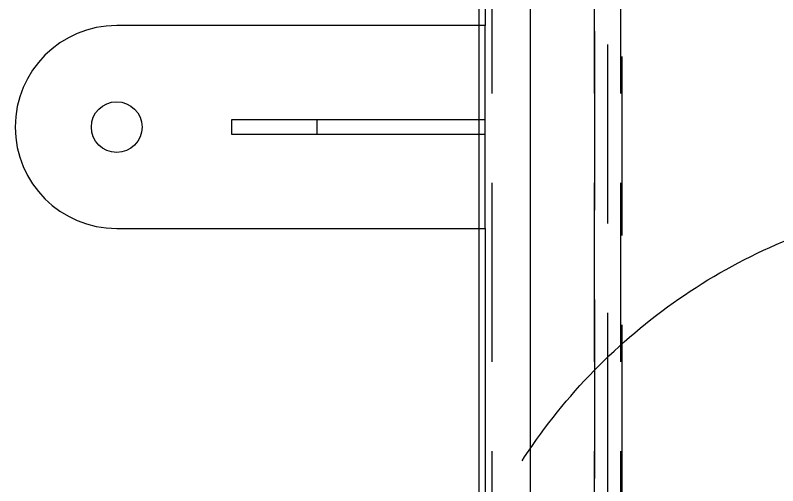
# Model space of a CAD drawing. Header units: metres. Extents: x 0 to 21025, y 0 to 14850.
# Drawn here: x 5416 to 5754.5, y 11763.1 to 11971.9 of the extents above; entities that cross this region are included whole.
import ezdxf

# ---------------------------------------------------------------- set-up
doc = ezdxf.new("R2010")
doc.units = ezdxf.units.M
doc.header["$LTSCALE"] = 25
doc.linetypes.add('HIDDEN2', pattern=[4.7625, 3.175, -1.5875])
doc.linetypes.add('PHANTOM', pattern=[63.5, 31.75, -6.35, 6.35, -6.35, 6.35, -6.35])
for name, color, linetype in [('SDM', 7, 'Continuous'), ('SL1', 8, 'Continuous'), ('SRE', 2, 'PHANTOM'), ('ST1', 7, 'HIDDEN2')]:
    doc.layers.add(name, color=color, linetype=linetype)

msp = doc.modelspace()

# ---------------------------------------------------------------- linework, layer by layer
at = {"layer": 'SDM'}
msp.add_open_spline([(6342.947, 12072.612), (6370.824, 12008.185), (6425.575, 11881.645), (6279.451, 11724.919), (6391.933, 11517.786), (6497.779, 11315.531), (6429.256, 11042.781), (6228.992, 10945.994), (6179.445, 10677.114), (6234.975, 10423.292), (5819.763, 10452.944), (5801.829, 10254.069), (5679.278, 10281.17), (5624.517, 10310.822), (5624.517, 10310.822), (5624.517, 10310.822), (5624.517, 10310.822)], degree=3, knots=[0, 0, 0, 0, 194.8016966, 382.6043688, 521.2440901, 840.4428545, 1067.4873269, 1275.0095041, 1433.7150345, 1897.5843438, 2137.4878666, 2259.0892989, 2419.6491899, 2419.6491899, 2419.6491899, 2419.6492144, 2419.6492144, 2419.6492144, 2419.6492144], dxfattribs=at)
at = {"layer": 'SL1'}
for p, q in [((5644.517, 12072.612), (5644.517, 10300.935)), ((5621.777, 12009.608), (5621.777, 11967.313)), ((5624.517, 12009.112), (5624.517, 11967.313)), ((5624.517, 11967.313), (5461.017, 11967.313)), ((5621.777, 11967.313), (5621.777, 11877.262)), ((5624.517, 11925.437), (5624.517, 11967.313)), ((5512.017, 11925.437), (5512.017, 11919.087)), ((5550.017, 11925.437), (5512.017, 11925.437)), ((5550.017, 11919.087), (5550.017, 11925.437)), ((5624.517, 11925.437), (5550.017, 11925.437)), ((5624.517, 11919.087), (5624.517, 11925.437)), ((5512.017, 11919.087), (5550.017, 11919.087)), ((5550.017, 11919.087), (5624.517, 11919.087)), ((5624.517, 11877.262), (5624.517, 11919.087)), ((5461.017, 11877.262), (5624.517, 11877.262)), ((5621.777, 11877.262), (5621.777, 11706.981)), ((5624.517, 11877.262), (5624.517, 10310.822))]:
    msp.add_line(p, q, dxfattribs=at)
msp.add_circle((5461.017, 11922.262), 11.25, dxfattribs=at)
msp.add_arc((5461.017, 11922.287), 45.025, 90, 270, dxfattribs=at)
at = {"layer": 'SRE'}
msp.add_circle((5856.441, 11635.144), 256.394, dxfattribs=at)
at = {"layer": 'ST1'}
for p, q in [((5627.627, 11699.031), (5627.627, 13036.331)), ((5673.077, 13036.331), (5673.077, 11699.031)), ((5678.927, 13030.481), (5678.927, 11699.031)), ((5684.777, 11699.031), (5684.777, 12979.181)), ((5673.077, 11699.031), (5673.077, 12361.331)), ((5685.277, 12072.612), (5685.277, 11699.031))]:
    msp.add_line(p, q, dxfattribs=at)

doc.saveas('drawing.dxf')
